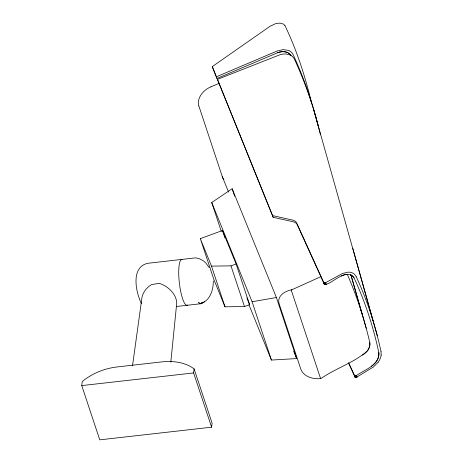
<?xml version="1.0" encoding="UTF-8"?>
<svg xmlns="http://www.w3.org/2000/svg" width="463" height="463" viewBox="0 0 463 463"><rect width="100%" height="100%" fill="white"/><g stroke="black" fill="none" stroke-linecap="round" stroke-linejoin="round"><path stroke-width="0.69" d="M381.142 355.028L381.049 351.614M170.812 362.089L176.733 303.091C176.426 293.733 167.658 285.984 159.237 283.327L151.43 284.606C146.91 287.465 143.108 291.95 141.985 297.281L132.522 365.805M81.76 385.598L82.24 381.547A46.67 31.258 -18.4 0 1 117.087 366.956L161.824 361.892A46.67 31.258 -18.4 0 1 194.095 368.884L212.095 423.141L211.614 427.187L99.759 439.85L81.76 385.598L193.615 372.935L194.095 368.884M378.097 362.251L373.641 366.818L356.105 377.559L355.046 377.102L348.448 362.807M176.391 306.5L200.381 303.78L201.862 302.68M201.162 303.508C210.277 300.232 213.42 289.751 213.298 280.919M371.245 366.389C375.667 363.38 379.498 358.316 378.867 352.713C379.776 365.284 364.468 369.619 356.51 375.545L355.3 375.863L354.479 375.406L348.784 363.061M320.975 276.614L292.697 289.381A16.72 12.119 -36.7 0 0 291.823 289.797C285.312 290.81 276.729 295.892 279.091 303.67L300.892 369.41C303.936 376.917 313.191 379.365 320.599 378.584A16.72 12.119 -36.7 0 0 322.04 377.843C336.537 367.946 354.403 362.512 367.541 350.775C369.219 348.413 370.325 345.56 369.81 342.637A680.228 493.049 -36.7 0 0 347.302 274.374M362.529 355.115C366.794 352.58 370.487 347.835 369.81 342.637M277.476 52.788C281.955 50.936 288.362 51.092 290.995 55.797C288.449 50.942 281.955 50.849 277.476 52.788L216.956 78.49L212.268 66.603L269.952 26.339L275.884 23.509L279.681 23.15A15.181 10.128 -53.9 0 1 280.561 23.272L283.697 24.174L284.93 25.714M221.285 231.338L211.724 202.522L232.16 188.736L276.411 297.524L296.656 358.565L271.428 360.069L248.949 304.799M320.437 134.64A720.943 530.72 -29.5 0 0 294.445 59.223L293.635 57.863A14.995 11.043 -29.6 0 0 289.751 54.894L286.215 54.049A15.308 11.274 -29.6 0 0 280.237 54.628L217.442 79.381L272.574 215.602L292.541 220.058A8.311 5.701 -14.8 0 1 296.679 222.992L323.84 282.609L325.692 282.615L342.672 273.43L348.217 272.157A14.417 10.215 -43.9 0 1 354.288 274.044L356.122 276.446M217.442 79.381L273.135 217.297L293.102 221.754A8.311 5.701 -14.8 0 1 297.24 224.688L324.169 284.016L325.014 284.548L326.253 284.317C333.84 282.199 346.382 267.828 354.039 277.846A604.018 427.638 -43.6 0 1 378.838 352.725M291.823 289.797L291.25 290.098L320.599 378.584M204.744 301.65L200.381 303.78L198.662 302.64L200.381 303.78L203.541 302.38M216.956 78.49L216.395 76.794L277.013 51.052L283.009 49.605L288.455 50.38A14.955 10.956 -32.6 0 1 292.338 53.286L293.143 54.64A718.223 525.951 -32.4 0 1 318.127 125.832M210.885 86.824L219.479 83.224M341.289 276.07L344.368 274.808L347.4 274.356M200.311 238.624L222.495 230.528L236.113 263.997L249.615 304.689L244.493 306.558L225.001 306.813L213.808 279.316L200.311 238.624L211.498 266.121L225.001 306.813M211.498 266.121L230.991 265.866L236.113 263.997M211.724 202.522L252.086 301.743L276.411 297.524M209.149 267.573L205.867 262.99L203.228 260.721L198.859 258.533L195.473 257.874L147.656 263.308C130.433 267.313 135.856 292.286 141.487 303.682M350.242 274.617L352.517 275.838L354.039 277.846M198.859 105.969L222.321 176.71L228.595 192.099M293.669 351.22L296.656 358.565M246.889 297.993L249.615 304.689M212.268 66.603L216.395 76.794M325.692 282.615L326.253 284.317M356.51 375.545L357.071 377.241M325.46 282.725L326.021 284.421M356.284 375.667L356.846 377.362M325.211 282.806L325.773 284.502M356.041 375.765L356.603 377.461M324.951 282.852L325.518 284.548M355.787 375.829L356.354 377.524M324.696 282.87L325.257 284.566M355.538 375.863L356.105 377.559M324.453 282.852L325.014 284.548M355.3 375.863L355.862 377.559M324.222 282.8L324.783 284.496M355.075 375.834L355.636 377.53M324.013 282.719L324.58 284.415M354.878 375.765L355.439 377.467M323.84 282.609L324.401 284.305M354.704 375.672L355.271 377.368M323.701 282.471L324.268 284.172M354.594 375.539L355.156 377.235M323.608 282.32L324.169 284.016M354.479 375.406L355.046 377.102M272.574 215.602L273.135 217.297M232.16 188.736L234.666 196.283M252.086 301.743L271.428 360.069M222.495 230.528L224.966 237.988M230.991 265.866L244.493 306.558M193.615 372.935L211.614 427.187M350.896 274.819L366.21 328.232M350.856 274.738L362.101 314.064M313.468 109.025L377.333 335.86M352.713 248.122L372.981 320.448M356.105 276.457A606.461 429.369 -43.6 0 1 381.02 351.631M381.171 355.023A14.417 10.25 -43.5 0 1 378.132 362.269M284.971 25.621A435.938 196.92 -81.2 0 1 311.153 101.316M223.907 179.621A16.818 12.316 -32.4 0 1 222.281 176.727M198.818 105.986A16.818 12.316 -32.4 0 1 210.891 86.859M187.7 305.036A23.092 5.145 83.5 0 1 179.488 284.091A23.092 5.145 83.5 0 1 182.011 259.396"/></g></svg>
